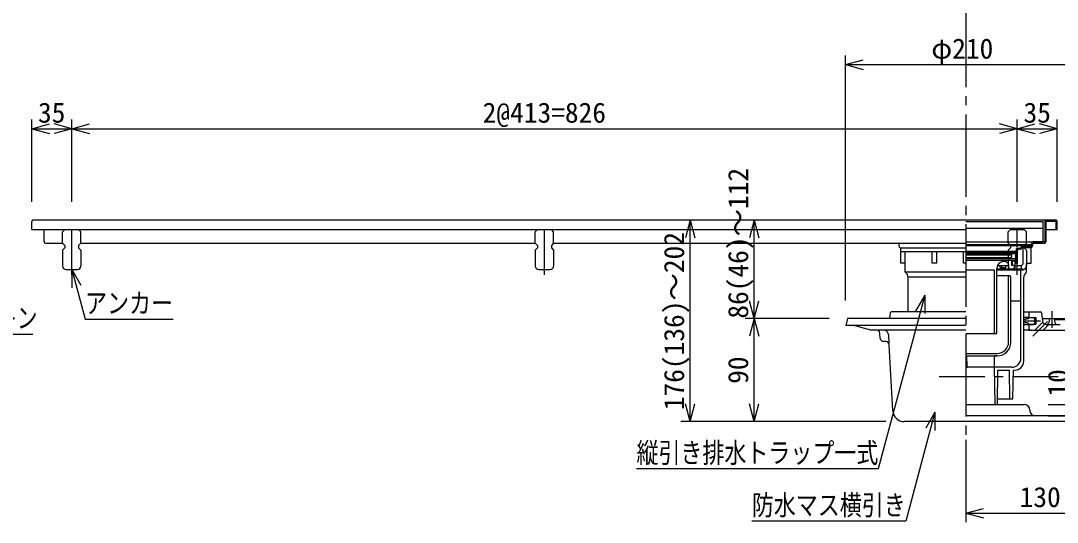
# Model space of a CAD drawing. Units: millimetres, scale not verified. Extents: x -1092 to 1092, y -744 to 696.
# Drawn here: x -550 to 356, y -261 to 177 of the extents above; entities that cross this region are included whole.
import ezdxf
from ezdxf.enums import TextEntityAlignment as Align

# ---------------------------------------------------------------- set-up
doc = ezdxf.new("R2010")
doc.units = ezdxf.units.MM
doc.header["$LTSCALE"] = 8
for name, pattern in [('CHAIN1', [8, 5, -1, 1, -1]), ('CHAIN2', [12, 9, -1, 1, -1]), ('DASHED2', [3, 2, -1])]:
    doc.linetypes.add(name, pattern=pattern)
for name, color, linetype in [('0-0_計極細', 2, 'Continuous'), ('0-1_計細線', 3, 'Continuous'), ('0-5_寸法線', 7, 'Continuous'), ('0-D_寸法1', 7, 'Continuous')]:
    doc.layers.add(name, color=color, linetype=linetype)
doc.styles.add('ＭＳ ゴシック', font='')
doc.styles.get('ＭＳ ゴシック').set_extended_font_data('MS Gothic')

msp = doc.modelspace()

# ---------------------------------------------------------------- linework, layer by layer
at = {"layer": '0-0_計極細', "linetype": 'CHAIN2'}
msp.add_line((276.004, 478.997), (276.004, -214.269), dxfattribs=at)
at = {"layer": '0-0_計極細', "linetype": 'CHAIN1'}
for p, q in [((-504.996, -45.261), (-504.996, -0.208)), ((-91.996, -45.261), (-91.996, -0.208)), ((351.241, -76.869), (351.241, -91.473)), ((326.704, -85.466), (341.218, -85.466)), ((347.475, -86.025), (334.635, -98.865)), ((252.801, -133.966), (426.426, -133.966))]:
    msp.add_line(p, q, dxfattribs=at)
at = {"layer": '0-0_計極細', "linetype": 'DASHED2'}
msp.add_line((321.004, -45.261), (321.004, -0.208), dxfattribs=at)
at = {"layer": '0-0_計極細'}
for p, q in [((276.204, -18.559), (333.104, -18.559)), ((276.204, -19.559), (326.183, -19.559)), ((319.704, -26.458), (276.204, -26.458)), ((276.204, -26.653), (320.354, -26.653)), ((276.404, -24.559), (319.404, -24.559)), ((276.404, -25.559), (320.004, -25.559)), ((315.454, -27.653), (315.954, -27.153)), ((315.954, -26.653), (315.954, -27.153)), ((319.404, -25.559), (319.404, -24.559)), ((319.554, -28.153), (320.354, -26.653)), ((319.704, -26.458), (319.704, -25.559)), ((320.504, -25.059), (320.504, -22.059)), ((320.504, -22.059), (322.454, -22.059)), ((320.504, -34.359), (320.504, -23.809)), ((321.204, -35.059), (321.204, -23.809)), ((323.445, -22.059), (322.254, -22.059)), ((323.445, -22.759), (322.254, -22.759)), ((326.183, -19.559), (333.104, -18.573)), ((326.183, -35.58), (326.183, -20.266)), ((326.282, -20.252), (333.104, -19.28)), ((333.104, -34.41), (333.104, -18.559)), ((276.204, -27.653), (315.454, -27.653)), ((276.204, -29.953), (315.454, -29.953)), ((276.204, -30.953), (319.554, -30.953)), ((319.704, -31.058), (276.204, -31.058)), ((319.704, -32.558), (276.204, -32.558)), ((315.954, -28.153), (315.454, -27.653)), ((315.954, -28.153), (315.954, -29.453)), ((315.954, -30.453), (315.954, -30.953)), ((316.454, -36.958), (316.454, -32.558)), ((316.454, -33.059), (320.504, -33.059)), ((316.954, -36.958), (316.954, -33.059)), ((319.204, -39.059), (319.204, -33.059)), ((319.204, -34.359), (320.504, -34.359)), ((319.204, -35.059), (321.204, -35.059)), ((319.554, -28.153), (319.554, -30.953)), ((319.704, -32.558), (319.704, -31.058)), ((326.183, -35.58), (324.704, -37.059)), ((329.204, -34.966), (333.104, -34.966)), ((329.204, -42.966), (329.204, -34.966)), ((332.927, -34.966), (333.104, -34.788)), ((333.104, -34.966), (333.104, -34.41)), ((276.204, -40.766), (301.204, -40.766)), ((301.204, -95.758), (301.204, -41.061)), ((303.107, -40.766), (326.183, -40.766)), ((303.204, -41.061), (303.204, -39.584)), ((303.204, -39.966), (324.704, -39.966)), ((303.204, -95.758), (303.204, -41.061)), ((303.761, -37.059), (313.702, -37.059)), ((305.99, -38.759), (305.99, -37.059)), ((305.99, -38.759), (310.99, -38.759)), ((307.49, -38.759), (307.49, -37.059)), ((310.99, -38.759), (310.99, -37.059)), ((313.704, -39.958), (313.704, -36.958)), ((318.704, -36.958), (316.454, -36.958)), ((318.374, -39.059), (319.204, -39.059)), ((318.704, -37.958), (318.704, -36.958)), ((319.204, -37.059), (324.704, -37.059)), ((324.204, -67.044), (324.204, -40.766)), ((324.704, -39.966), (324.704, -37.059)), ((326.183, -40.766), (324.704, -39.966)), ((314.454, -45.966), (303.07, -45.966)), ((313.454, -103.966), (313.454, -46.966)), ((315.454, -103.966), (315.454, -46.966)), ((326.704, -120.466), (326.704, -47.296)), ((315.454, -68.036), (323.329, -68.036)), ((324.204, -117.966), (324.204, -67.044)), ((315.454, -103.966), (315.454, -76.966)), ((302.204, -96.758), (276.204, -96.758)), ((303.196, -95.888), (303.196, -95.888)), ((276.204, -113.966), (303.454, -113.966)), ((276.204, -115.966), (303.454, -115.966)), ((277.201, -125.469), (277.135, -115.976)), ((301.204, -125.966), (301.204, -115.966)), ((303.454, -115.966), (301.204, -115.966)), ((301.204, -125.966), (276.204, -125.966)), ((316.204, -125.966), (301.204, -125.966)), ((301.704, -158.466), (301.204, -125.966)), ((304.204, -128.466), (314.204, -128.466)), ((314.454, -153.466), (314.204, -128.466)), ((317.304, -153.466), (317.704, -128.466)), ((317.704, -128.466), (318.704, -128.466)), ((303.787, -153.466), (317.304, -153.466))]:
    msp.add_line(p, q, dxfattribs=at)
for points in [[(315.954, -30.453), (315.454, -29.953), (315.954, -29.453)], [(276.204, -158.466), (300.761, -158.466), (303.704, -158.466), (304.204, -128.466)]]:
    msp.add_lwpolyline(points, dxfattribs=at)
for centre, radius, start, end in [((320.004, -25.059), 0.5, 270, 360), ((322.254, -23.809), 1.75, 90, 180), ((322.254, -23.809), 1.05, 90, 180), ((323.445, -21.059), 1, 270, 356.64911), ((323.445, -21.059), 1.7, 270, 356.64911), ((326.183, -21.309), 1.75, 90, 175.84901), ((326.183, -21.309), 1.05, 90, 175.84901), ((309.204, -39.584), 6, 55.16629, 180), ((310.704, -36.958), 3, 0, 50.0295), ((316.704, -37.958), 2, 270, 360), ((331.704, -47.296), 5, 120, 180), ((314.454, -46.966), 1, 90, 180), ((314.454, -46.966), 1, 0, 90), ((323.204, -67.044), 1, 277.18076, 360), ((302.204, -95.758), 1, 180, 270), ((302.204, -95.758), 1, 270, 360), ((303.454, -103.966), 10, 270, 360), ((303.454, -103.966), 12, 270, 360), ((277.701, -125.466), 0.5, 180.39514, 270), ((316.204, -117.966), 8, 270, 360), ((318.704, -120.466), 8, 270, 360)]:
    msp.add_arc(centre, radius, start, end, dxfattribs=at)
at = {"layer": '0-1_計細線'}
for p, q in [((-539.996, -5.466), (-539.996, 1.534)), ((276.004, 1.534), (343.504, 1.534)), ((343.504, 1.534), (343.504, -16.466)), ((345.004, 1.534), (345.004, -16.466)), ((356.004, -5.466), (356.004, 1.534)), ((-539.996, -5.466), (276.004, -5.466)), ((-528.996, -16.466), (-528.996, -5.466)), ((-510.996, -5.478), (-512.996, -7.478)), ((-512.996, -17.478), (-512.996, -7.478)), ((-510.996, -5.478), (-498.996, -5.478)), ((-496.996, -7.478), (-498.996, -5.478)), ((-496.996, -17.478), (-496.996, -7.478)), ((-97.996, -5.478), (-99.996, -7.478)), ((-99.996, -17.478), (-99.996, -7.478)), ((-97.996, -5.478), (-85.996, -5.478)), ((-83.996, -7.478), (-85.996, -5.478)), ((-83.996, -17.478), (-83.996, -7.478)), ((276.004, -4.466), (343.504, -4.466)), ((355.004, -5.466), (356.004, -5.466)), ((-527.996, -17.466), (-512.996, -17.466)), ((-512.996, -17.478), (-510.996, -19.478)), ((-496.996, -17.478), (-498.996, -19.478)), ((-496.996, -17.466), (-99.996, -17.466)), ((-99.996, -17.478), (-97.996, -19.478)), ((-83.996, -17.478), (-85.996, -19.478)), ((-83.996, -17.466), (276.004, -17.466)), ((217.504, -17.966), (217.504, -19.966)), ((276.004, -16.466), (343.504, -16.466)), ((333.504, -17.966), (333.504, -19.966)), ((334.504, -17.966), (334.504, -19.966)), ((345.004, -16.466), (335.004, -16.466)), ((335.004, -17.466), (345.004, -17.466)), ((-510.996, -21.478), (-512.996, -23.478)), ((-512.996, -23.478), (-512.996, -37.478)), ((-510.996, -19.478), (-510.996, -21.478)), ((-498.996, -19.478), (-498.996, -21.478)), ((-498.996, -21.478), (-496.996, -23.478)), ((-496.996, -23.478), (-496.996, -37.478)), ((-97.996, -21.478), (-99.996, -23.478)), ((-99.996, -23.478), (-99.996, -37.478)), ((-97.996, -19.478), (-97.996, -21.478)), ((-85.996, -19.478), (-85.996, -21.478)), ((-85.996, -21.478), (-83.996, -23.478)), ((-83.996, -23.478), (-83.996, -37.478)), ((219.004, -21.466), (276.004, -21.466)), ((219.304, -34.966), (219.304, -21.466)), ((276.204, -24.966), (219.304, -24.966)), ((223.204, -42.966), (223.204, -24.966)), ((246.704, -34.966), (246.704, -24.966)), ((250.704, -34.966), (250.704, -24.966)), ((333.104, -20.886), (326.183, -21.686)), ((333.004, -21.466), (327.004, -21.466)), ((223.204, -34.966), (219.304, -34.966)), ((250.704, -34.966), (246.704, -34.966)), ((-509.996, -40.478), (-499.996, -40.478)), ((-96.996, -40.478), (-86.996, -40.478)), ((276.204, -42.966), (223.204, -42.966)), ((225.704, -77.466), (225.704, -47.296)), ((276.204, -47.296), (225.704, -47.296)), ((210.134, -78.352), (209.355, -83.466)), ((276.201, -77.466), (211.128, -77.466)), ((326.704, -77.466), (341.348, -77.466)), ((331.24, -77.466), (331.24, -82.466)), ((342.342, -78.352), (343.194, -85.807)), ((172.734, -83.466), (171.234, -89.466)), ((276.201, -89.466), (171.234, -89.466)), ((276.201, -83.466), (172.734, -83.466)), ((193.235, -93.466), (178.306, -89.466)), ((326.704, -82.466), (335.24, -82.466)), ((331.24, -82.466), (326.704, -82.466)), ((330.436, -83.627), (326.704, -84.373)), ((330.436, -87.305), (326.704, -86.559)), ((326.704, -88.466), (335.24, -88.466)), ((331.24, -82.466), (337.24, -82.466)), ((331.24, -82.646), (331.24, -82.466)), ((331.24, -88.286), (331.24, -88.466)), ((331.24, -88.466), (331.24, -93.466)), ((336.24, -83.466), (336.24, -87.466)), ((343.388, -86.577), (336.498, -93.466)), ((337.24, -82.466), (337.24, -88.466)), ((342.926, -83.466), (379.742, -83.466)), ((348.57, -88.466), (343.57, -93.466)), ((346.174, -88.466), (351.241, -88.466)), ((349.241, -83.466), (348.652, -86.813)), ((351.241, -88.466), (358.583, -88.466)), ((353.241, -83.466), (353.853, -86.825)), ((353.391, -84.29), (373.469, -84.29)), ((276.2, -93.466), (193.235, -93.466)), ((203.811, -93.466), (199.289, -93.466)), ((201.359, -100.728), (200.963, -96.205)), ((209.163, -104.863), (208.804, -98.198)), ((333.096, -93.466), (326.704, -93.466)), ((331.24, -93.466), (371.308, -93.466)), ((354.501, -93.466), (359.241, -93.466)), ((206.245, -103.467), (204.348, -103.467)), ((212.347, -164.003), (209.24, -106.305)), ((276.204, -158.466), (327.02, -158.466)), ((276.204, -158.466), (306.526, -158.466)), ((378.45, -168.466), (276.196, -168.466)), ((379.035, -173.466), (222.333, -173.466))]:
    msp.add_line(p, q, dxfattribs=at)
at = {"layer": '0-1_計細線', "linetype": 'DASHED2'}
for p, q in [((315.004, -5.478), (313.004, -7.478)), ((313.004, -17.478), (313.004, -7.478)), ((315.004, -5.478), (327.004, -5.478)), ((329.004, -7.478), (327.004, -5.478)), ((329.004, -17.478), (329.004, -7.478)), ((313.004, -23.478), (313.004, -37.478)), ((329.004, -23.478), (329.004, -37.478)), ((316.004, -40.478), (326.004, -40.478))]:
    msp.add_line(p, q, dxfattribs=at)
at = {"layer": '0-1_計細線'}
for points in [[(355.004, 2.534), (346.004, 2.534), (-538.996, 2.534)], [(346.004, -5.466), (355.004, -5.466), (355.004, 1.534), (346.004, 1.534), (346.004, -16.466)], [(276.204, -34.966), (274.204, -34.966), (274.204, -24.966)], [(333.004, -20.466), (327.004, -20.466), (327.004, -21.466)], [(337.24, -88.466), (331.24, -88.466), (326.704, -88.466)]]:
    msp.add_lwpolyline(points, dxfattribs=at)
at = {"layer": '0-1_計細線', "linetype": 'DASHED2'}
for points in [[(313.004, -17.478), (315.004, -19.478), (315.004, -21.478), (313.004, -23.478)], [(329.004, -17.478), (327.004, -19.478), (327.004, -21.478), (329.004, -23.478)]]:
    msp.add_lwpolyline(points, dxfattribs=at)
at = {"layer": '0-1_計細線'}
for centre, radius, start, end in [((-538.996, 1.534), 1, 90, 180), ((346.004, 1.534), 1, 90, 180), ((355.004, 1.534), 1, 0, 90), ((-527.996, -16.466), 1, 180, 270), ((217.004, -17.966), 0.5, 0, 90), ((335.004, -17.966), 1.5, 90, 180), ((335.004, -17.966), 0.5, 90, 180), ((345.004, -16.466), 1, 270, 360), ((219.004, -19.966), 1.5, 180, 270), ((333.004, -19.966), 1.5, 270, 360), ((333.004, -19.966), 0.5, 270, 360), ((-509.996, -37.478), 3, 180, 270), ((-499.996, -37.478), 3, 270, 360), ((-96.996, -37.478), 3, 180, 270), ((-86.996, -37.478), 3, 270, 360), ((220.704, -47.296), 5, 0, 60), ((211.128, -78.466), 1, 90, 173.4802), ((341.348, -78.466), 1, 6.5198, 90), ((330.24, -82.646), 1, 281.30993, 360), ((330.24, -88.286), 1, 0, 78.69007), ((335.24, -83.466), 1, 0, 90), ((335.24, -87.466), 1, 270, 360), ((346.174, -85.466), 3, 186.5198, 270), ((346.682, -86.466), 2, 270, 350.0212), ((355.821, -86.466), 2, 190.32905, 270), ((197.975, -96.466), 3, 5, 90), ((203.811, -98.466), 5, 3.08199, 90), ((204.348, -100.467), 3, 185, 270), ((206.245, -106.467), 3, 3.08199, 90), ((327.02, -163.466), 5, 0, 90), ((222.333, -163.465), 10, 183.08199, 270), ((337.02, -163.466), 5, 180, 270)]:
    msp.add_arc(centre, radius, start, end, dxfattribs=at)
at = {"layer": '0-1_計細線', "linetype": 'DASHED2'}
for centre, start, end in [((316.004, -37.478), 180, 270), ((326.004, -37.478), 270, 360)]:
    msp.add_arc(centre, 3, start, end, dxfattribs=at)
at = {"layer": '0-5_寸法線'}
for p, q in [((171.004, -67.466), (171.004, 146.534)), ((171.004, 138.534), (186.459, 142.675)), ((171.004, 138.534), (186.459, 134.393)), ((171.004, 138.534), (381.004, 138.534)), ((-539.996, 18.534), (-539.996, 90.534)), ((-539.996, 82.534), (-524.541, 86.675)), ((-539.996, 82.534), (-524.541, 78.393)), ((-539.996, 82.534), (-504.996, 82.534)), ((-504.996, 82.534), (-520.451, 86.675)), ((-504.996, 82.534), (-520.451, 78.393)), ((-504.996, 18.534), (-504.996, 90.534)), ((-504.996, 82.534), (-489.541, 86.675)), ((-504.996, 82.534), (-489.541, 78.393)), ((-504.996, 82.534), (321.004, 82.534)), ((321.004, 82.534), (305.549, 86.675)), ((321.004, 82.534), (305.549, 78.393)), ((321.004, 18.534), (321.004, 90.534)), ((321.004, 82.534), (336.459, 86.675)), ((321.004, 82.534), (336.459, 78.393)), ((321.004, 82.534), (356.004, 82.534)), ((356.004, 82.534), (340.549, 86.675)), ((356.004, 82.534), (340.549, 78.393)), ((356.004, 18.534), (356.004, 90.534)), ((260.004, 2.534), (27.234, 2.534)), ((35.234, 2.534), (31.093, -12.921)), ((35.234, 2.534), (39.375, -12.921)), ((35.234, -173.466), (35.234, 2.534)), ((260.004, 2.534), (83.234, 2.534)), ((91.234, 2.534), (87.093, -12.921)), ((91.234, 2.534), (95.375, -12.921)), ((91.234, -83.466), (91.234, 2.534)), ((-504.996, -40.478), (-496.996, -54.335)), ((-504.996, -40.478), (-504.996, -56.478)), ((240.251, -63.052), (232.251, -76.909)), ((240.251, -63.052), (240.251, -79.052)), ((91.234, -83.466), (87.093, -68.011)), ((91.234, -83.466), (95.375, -68.011)), ((156.734, -83.466), (83.234, -83.466)), ((91.234, -83.466), (87.093, -98.921)), ((91.234, -83.466), (95.375, -98.921)), ((91.234, -173.466), (91.234, -83.466)), ((35.234, -173.466), (31.093, -158.011)), ((35.234, -173.466), (39.375, -158.011)), ((91.234, -173.466), (87.093, -158.011)), ((91.234, -173.466), (95.375, -158.011)), ((348.02, -158.466), (378.694, -158.466)), ((249.097, -165.226), (241.097, -179.082)), ((249.097, -165.226), (249.097, -181.226)), ((348.02, -168.466), (378.694, -168.466)), ((206.333, -173.466), (27.234, -173.466)), ((206.333, -173.466), (83.234, -173.466)), ((276.004, -189.466), (276.004, -261.466)), ((276.004, -253.466), (291.459, -249.325)), ((276.004, -253.466), (291.459, -257.607)), ((276.004, -253.466), (406.243, -253.466))]:
    msp.add_line(p, q, dxfattribs=at)
for points in [[(-504.996, -40.478), (-493.348, -83.951), (-416.548, -83.951)], [(240.251, -63.052), (199.597, -214.775), (-11.603, -214.775)], [(249.097, -165.226), (223.562, -260.525), (89.162, -260.525)]]:
    msp.add_lwpolyline(points, dxfattribs=at)
at = {"layer": '0-D_寸法1'}
msp.add_lwpolyline([(-781.731, 18.621), (-715.018, -96.931), (-539.018, -96.931)], dxfattribs=at)

# ---------------------------------------------------------------- texts
at = {"layer": '0-5_寸法線', "style": 'ＭＳ ゴシック'}
for s, p in [('φ210', (246.004, 138.534)), ('35', (-534.496, 82.534)), ('2@413=826', (-145.996, 82.534)), ('35', (326.504, 82.534)), ('130', (323.123, -253.466))]:
    msp.add_text(s, height=17.6, dxfattribs=at).set_placement(p, align=Align.BOTTOM_LEFT)
for s, p in [('86(46)～112', (91.234, -83.466)), ('176(136)～202', (35.234, -163.466)), ('90', (91.234, -140.466)), ('10', (370.694, -151.658))]:
    msp.add_text(s, height=17.6, rotation=90, dxfattribs=at).set_placement(p, align=Align.BOTTOM_LEFT)
at = {"layer": '0-5_寸法線', "style": 'ＭＳ ゴシック', "width": 0.8}
for s, p in [('アンカー', (-493.348, -83.951)), ('縦引き排水トラップ一式', (-11.603, -214.775)), ('防水マス横引き', (89.162, -260.525))]:
    msp.add_text(s, height=17.6, dxfattribs=at).set_placement(p, align=Align.BOTTOM_LEFT)
at = {"layer": '0-D_寸法1', "style": 'ＭＳ ゴシック', "width": 0.75}
msp.add_text('防臭インナーパッキン', height=17.6, dxfattribs=at).set_placement((-715.018, -96.931), align=Align.BOTTOM_LEFT)

doc.saveas('drawing.dxf')
